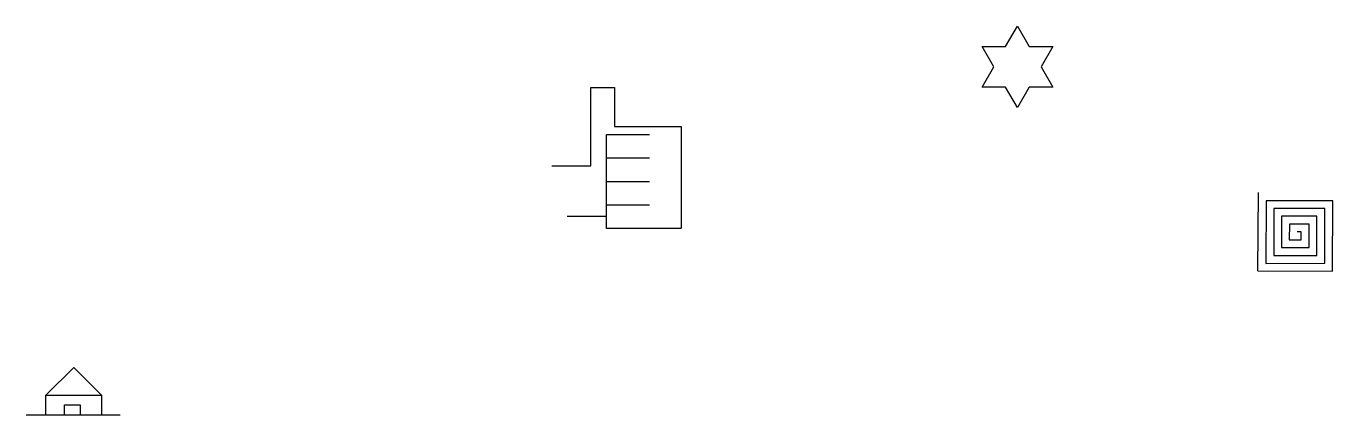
# Model space of a CAD drawing. Header units: millimetres. Extents: x -3950 to -619, y -2627 to -1634.
import ezdxf

# ---------------------------------------------------------------- set-up
doc = ezdxf.new("R2010")
doc.units = ezdxf.units.MM

msp = doc.modelspace()

# ---------------------------------------------------------------- linework, layer by layer
for p, q in [((-1453.4, -1686), (-1423, -1634.2)), ((-1423, -1634.2), (-1393, -1686.2)), ((-1513.4, -1686), (-1453.4, -1686)), ((-1483, -1738.4), (-1513.1, -1686.5)), ((-1393, -1686.2), (-1333, -1686)), ((-1333, -1686), (-1362.8, -1738.1)), ((-1513.3, -1790.2), (-1483, -1738.4)), ((-1362.8, -1738.1), (-1333.2, -1790.3)), ((-2510, -1990.6), (-2510, -1790.6)), ((-2510, -1790.6), (-2450, -1790.6)), ((-2450, -1790.6), (-2450, -1890.6)), ((-1453.3, -1790.2), (-1513.3, -1790.2)), ((-1423.3, -1842.2), (-1453.3, -1790.2)), ((-1393.2, -1790.3), (-1423.3, -1842.2)), ((-1333.2, -1790.3), (-1393.2, -1790.3)), ((-2450, -1890.6), (-2280, -1890.6)), ((-2280, -1890.6), (-2280, -2150.6)), ((-2470.7, -1970.6), (-2470.7, -1910.6)), ((-2470.7, -1910.6), (-2360.7, -1910.6)), ((-2610, -1990.6), (-2510, -1990.6)), ((-2470.7, -2030.6), (-2470.7, -1970.6)), ((-2470.7, -1970.6), (-2360.7, -1970.6)), ((-2470.7, -2090.6), (-2470.7, -2030.6)), ((-2470.7, -2030.6), (-2360.7, -2030.6)), ((-810, -2258.8), (-809, -2058.8)), ((-2470.7, -2150.6), (-2470.7, -2090.6)), ((-2470.7, -2090.6), (-2360.7, -2090.6)), ((-789.1, -2079.8), (-789.9, -2239.8)), ((-619.1, -2079.8), (-789.1, -2079.8)), ((-620.1, -2259.8), (-619.1, -2079.8)), ((-2470.7, -2120.6), (-2570.7, -2119.9)), ((-2470.7, -2120.6), (-2470.7, -2120.6)), ((-639.9, -2099.6), (-769.9, -2099.6)), ((-769.9, -2099.6), (-769.8, -2219.6)), ((-659.8, -2119.6), (-749.8, -2119.7)), ((-749.8, -2119.7), (-749.8, -2199.7)), ((-659.8, -2219.6), (-659.8, -2119.6)), ((-639.9, -2239.6), (-639.9, -2099.6)), ((-2280.7, -2150.6), (-2470.7, -2150.6)), ((-729.9, -2139.5), (-730.1, -2179.5)), ((-679.9, -2139.7), (-729.9, -2139.5)), ((-700, -2159.6), (-710, -2159.6)), ((-700.1, -2179.6), (-700, -2159.6)), ((-679.8, -2199.7), (-679.9, -2139.7)), ((-730.1, -2179.5), (-700.1, -2179.6)), ((-769.8, -2219.6), (-659.8, -2219.6)), ((-749.8, -2199.7), (-679.8, -2199.7)), ((-810, -2258.8), (-620.1, -2259.8)), ((-789.9, -2239.8), (-639.9, -2239.6)), ((-3899.2, -2576.5), (-3828.3, -2506)), ((-3828.3, -2506), (-3757.4, -2576.6)), ((-3899.2, -2626.5), (-3899.2, -2576.5)), ((-3899.2, -2576.5), (-3757.4, -2576.6)), ((-3757.4, -2576.6), (-3757.4, -2626.5)), ((-3949.7, -2626.5), (-3709.7, -2626.5)), ((-3852.2, -2626.5), (-3852, -2600.5)), ((-3852, -2600.5), (-3812, -2600.6)), ((-3812, -2600.6), (-3812, -2626.6))]:
    msp.add_line(p, q)

doc.saveas('drawing.dxf')
